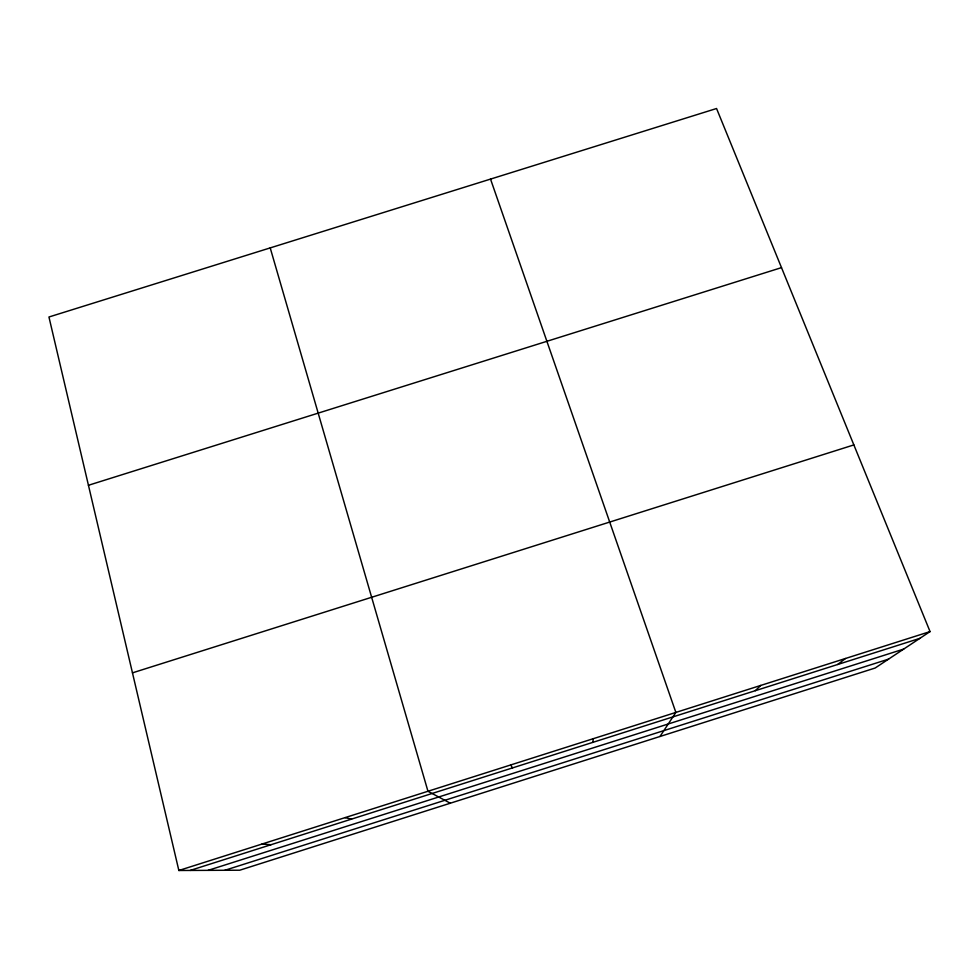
<?xml version="1.0" encoding="UTF-8"?>
<svg xmlns="http://www.w3.org/2000/svg" width="979" height="979" viewBox="0 0 979 979"><rect width="100%" height="100%" fill="white"/><g stroke="black" fill="none" stroke-linecap="round" stroke-linejoin="round"><path stroke-width="1.47" d="M592.772 742.388L593.36 738.668M659.981 736.489L675.865 712.431L490.528 179.096M755.36 690.672L760.732 685.435M837.669 664.496L845.464 658.5M930.05 631.59L875.153 668.021L239.745 870.209L178.851 870.49L48.95 317L716.555 108.51L930.05 631.59L178.851 870.49M190.171 870.429L919.856 638.357M208.086 870.355L903.715 649.077M224.864 870.282L888.577 659.124M132.471 672.854L853.859 444.919M88.44 485.278L781.499 267.634M262.017 844.033L270.938 844.742M345.049 817.636L351.583 819.093M450.291 803.208L427.958 791.265L270.216 247.907M510.72 764.942L512.494 767.915"/></g></svg>
